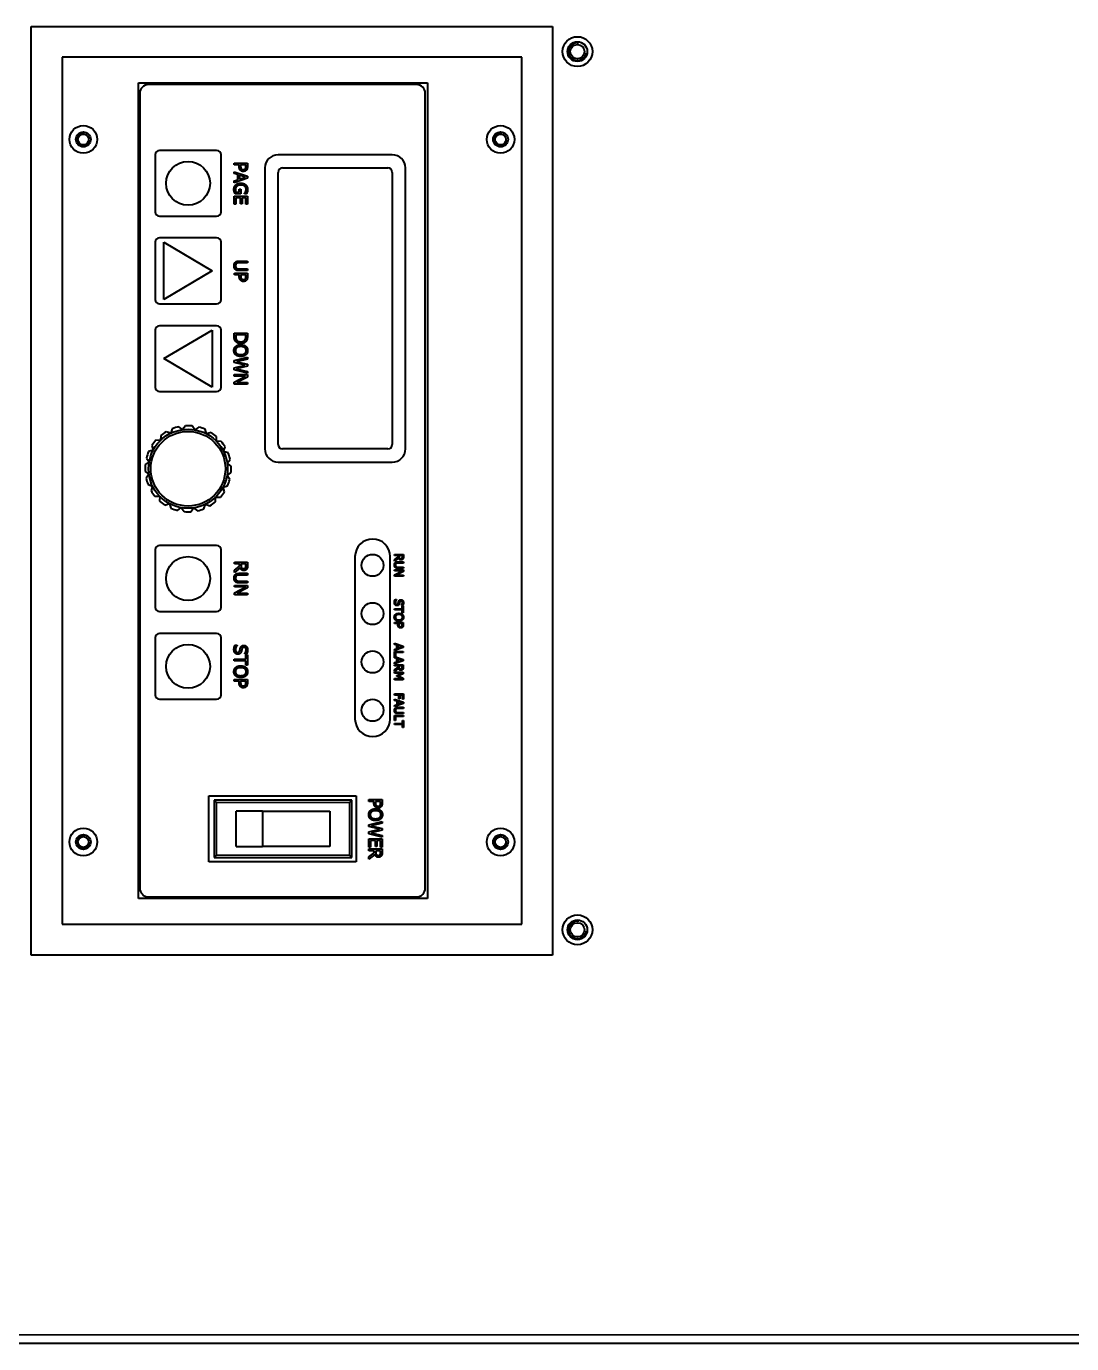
# Model space of a CAD drawing. Header units: millimetres. Extents: x 0 to 2100, y 0 to 1485.
# Drawn here: x 884.5 to 1122.5, y 809.6 to 1109.6 of the extents above; entities that cross this region are included whole.
import ezdxf

# ---------------------------------------------------------------- set-up
doc = ezdxf.new("R2010")
doc.units = ezdxf.units.MM
doc.header["$LTSCALE"] = 5
doc.layers.add('가시적인 것(ISO)', color=3, linetype='Continuous', lineweight=40)
doc.layers.add('가시적인 좁은 것(ISO)', color=3, linetype='Continuous', lineweight=35)

msp = doc.modelspace()

# ---------------------------------------------------------------- linework, layer by layer
at = {"layer": '가시적인 것(ISO)'}
for p, q in [((885.634, 1109.601), (1004.334, 1109.601)), ((885.634, 898.101), (885.634, 1109.601)), ((1004.334, 1109.601), (1004.334, 898.101)), ((892.634, 1102.601), (892.634, 905.101)), ((997.334, 1102.601), (892.634, 1102.601)), ((997.334, 905.101), (997.334, 1102.601)), ((910.034, 1096.751), (975.834, 1096.751)), ((910.034, 910.951), (910.034, 1096.751)), ((973.334, 1096.351), (912.334, 1096.351)), ((975.834, 1096.751), (975.834, 910.951)), ((910.334, 1094.351), (910.334, 913.351)), ((975.334, 913.351), (975.334, 1094.351)), ((913.834, 1080.351), (913.834, 1067.351)), ((927.834, 1081.351), (914.834, 1081.351)), ((928.834, 1067.351), (928.834, 1080.351)), ((967.834, 1080.351), (941.834, 1080.351)), ((931.837, 1078.058), (931.837, 1078.457)), ((931.837, 1078.457), (934.837, 1078.457)), ((932.955, 1078.058), (931.837, 1078.058)), ((932.955, 1077.721), (932.955, 1078.058)), ((934.491, 1078.058), (933.295, 1078.058)), ((933.295, 1078.058), (933.295, 1077.786)), ((934.491, 1077.728), (934.491, 1078.058)), ((934.837, 1078.457), (934.837, 1077.704)), ((938.834, 1077.351), (938.834, 1013.351)), ((942.834, 1077.351), (966.834, 1077.351)), ((970.834, 1013.351), (970.834, 1077.351)), ((931.837, 1076.101), (931.837, 1076.505)), ((931.837, 1076.505), (934.837, 1075.494)), ((932.675, 1075.829), (931.837, 1076.101)), ((934.837, 1075.003), (931.837, 1073.991)), ((931.837, 1074.412), (932.675, 1074.684)), ((931.837, 1073.991), (931.837, 1074.412)), ((932.675, 1074.684), (932.675, 1075.829)), ((934.428, 1075.258), (933.016, 1075.72)), ((933.016, 1075.72), (933.016, 1074.793)), ((933.016, 1074.793), (934.428, 1075.258)), ((934.837, 1075.494), (934.837, 1075.003)), ((941.834, 1014.351), (941.834, 1076.351)), ((967.834, 1076.351), (967.834, 1014.351)), ((933.346, 1071.453), (932.036, 1071.453)), ((932.221, 1071.847), (932.996, 1071.847)), ((932.996, 1071.847), (932.996, 1072.542)), ((932.996, 1072.542), (933.346, 1072.542)), ((933.346, 1072.542), (933.346, 1071.453)), ((934.151, 1071.465), (934.151, 1071.499)), ((934.632, 1071.465), (934.151, 1071.465)), ((931.837, 1069.075), (931.837, 1070.952)), ((931.837, 1070.952), (934.837, 1070.952)), ((932.191, 1069.075), (931.837, 1069.075)), ((933.305, 1070.554), (932.191, 1070.554)), ((932.191, 1070.554), (932.191, 1069.075)), ((933.305, 1069.175), (933.305, 1070.554)), ((933.66, 1069.175), (933.305, 1069.175)), ((934.482, 1070.554), (933.66, 1070.554)), ((933.66, 1070.554), (933.66, 1069.175)), ((934.482, 1069.075), (934.482, 1070.554)), ((934.837, 1069.075), (934.482, 1069.075)), ((934.837, 1070.952), (934.837, 1069.075)), ((914.834, 1066.351), (927.834, 1066.351)), ((913.834, 1060.421), (913.834, 1047.421)), ((927.834, 1061.421), (914.834, 1061.421)), ((915.834, 1060.421), (926.834, 1053.921)), ((915.834, 1047.421), (915.834, 1060.421)), ((928.834, 1047.421), (928.834, 1060.421)), ((932.994, 1056.145), (934.866, 1056.145)), ((934.866, 1056.145), (934.866, 1055.746)), ((926.834, 1053.921), (915.834, 1047.421)), ((931.866, 1053.004), (931.866, 1053.402)), ((931.866, 1053.402), (934.866, 1053.402)), ((932.984, 1053.004), (931.866, 1053.004)), ((932.984, 1054.372), (934.866, 1054.372)), ((932.984, 1052.666), (932.984, 1053.004)), ((934.866, 1055.746), (932.994, 1055.746)), ((934.866, 1053.974), (932.994, 1053.974)), ((934.52, 1053.004), (933.324, 1053.004)), ((933.324, 1053.004), (933.324, 1052.731)), ((934.52, 1052.673), (934.52, 1053.004)), ((934.866, 1054.372), (934.866, 1053.974)), ((934.866, 1053.402), (934.866, 1052.649)), ((914.834, 1046.421), (927.834, 1046.421)), ((927.834, 1041.421), (914.834, 1041.421)), ((913.834, 1040.421), (913.834, 1027.421)), ((915.834, 1033.921), (926.834, 1040.421)), ((926.834, 1040.421), (926.834, 1027.421)), ((928.834, 1027.421), (928.834, 1040.421)), ((931.834, 1039.023), (931.834, 1039.714)), ((931.834, 1039.714), (934.834, 1039.714)), ((934.489, 1039.315), (932.179, 1039.315)), ((932.179, 1039.315), (932.179, 1039.011)), ((934.489, 1039.011), (934.489, 1039.315)), ((934.834, 1039.714), (934.834, 1039.03)), ((926.834, 1027.421), (915.834, 1033.921)), ((931.834, 1033.48), (934.834, 1034.246)), ((931.834, 1033.038), (931.834, 1033.48)), ((934.324, 1032.445), (931.834, 1033.038)), ((931.834, 1031.834), (934.324, 1032.445)), ((934.834, 1032.228), (932.318, 1031.625)), ((934.834, 1033.835), (932.347, 1033.232)), ((932.347, 1033.232), (934.834, 1032.634)), ((934.834, 1034.246), (934.834, 1033.835)), ((934.834, 1032.634), (934.834, 1032.228)), ((931.834, 1031.387), (931.834, 1031.834)), ((934.834, 1030.633), (931.834, 1031.387)), ((931.834, 1029.904), (931.834, 1030.276)), ((931.834, 1030.276), (934.834, 1030.276)), ((931.834, 1028.577), (934.421, 1029.904)), ((934.421, 1029.904), (931.834, 1029.904)), ((932.318, 1031.625), (934.834, 1031.025)), ((934.834, 1029.71), (932.459, 1028.501)), ((934.834, 1031.025), (934.834, 1030.633)), ((934.834, 1030.276), (934.834, 1029.71)), ((914.834, 1026.421), (927.834, 1026.421)), ((931.834, 1028.129), (931.834, 1028.577)), ((934.834, 1028.129), (931.834, 1028.129)), ((932.459, 1028.501), (934.834, 1028.501)), ((934.834, 1028.501), (934.834, 1028.129)), ((917.381, 1016.937), (916.352, 1017.29)), ((917.735, 1017.966), (917.381, 1016.937)), ((920.073, 1017.763), (919.203, 1018.417)), ((920.727, 1018.633), (920.073, 1017.763)), ((922.889, 1017.716), (922.263, 1018.607)), ((923.78, 1018.341), (922.889, 1017.716)), ((925.552, 1016.802), (925.233, 1017.843)), ((926.592, 1017.121), (925.552, 1016.802)), ((913.064, 1014.11), (913.384, 1013.069)), ((915.076, 1015.32), (913.988, 1015.338)), ((915.094, 1016.408), (915.076, 1015.32)), ((927.802, 1015.109), (927.82, 1016.198)), ((928.891, 1015.091), (927.802, 1015.109)), ((911.844, 1011.297), (912.469, 1010.406)), ((913.384, 1013.069), (912.343, 1012.75)), ((929.419, 1012.804), (929.773, 1013.834)), ((930.449, 1012.451), (929.419, 1012.804)), ((966.834, 1013.351), (942.834, 1013.351)), ((911.553, 1008.245), (912.423, 1007.59)), ((912.469, 1010.406), (911.578, 1009.781)), ((930.245, 1010.112), (930.9, 1010.982)), ((931.115, 1009.458), (930.245, 1010.112)), ((941.834, 1010.351), (967.834, 1010.351)), ((912.423, 1007.59), (911.769, 1006.72)), ((912.219, 1005.252), (913.249, 1004.898)), ((930.199, 1007.297), (931.09, 1007.922)), ((930.824, 1006.406), (930.199, 1007.297)), ((913.249, 1004.898), (912.895, 1003.869)), ((913.778, 1002.611), (914.866, 1002.593)), ((914.866, 1002.593), (914.848, 1001.505)), ((927.574, 1001.295), (927.592, 1002.383)), ((927.592, 1002.383), (928.681, 1002.365)), ((929.285, 1004.634), (930.325, 1004.953)), ((929.604, 1003.593), (929.285, 1004.634)), ((916.076, 1000.582), (917.116, 1000.901)), ((917.116, 1000.901), (917.436, 999.86)), ((918.889, 999.361), (919.78, 999.987)), ((919.78, 999.987), (920.405, 999.096)), ((921.941, 999.07), (922.595, 999.94)), ((922.595, 999.94), (923.465, 999.286)), ((924.934, 999.736), (925.287, 1000.766)), ((925.287, 1000.766), (926.317, 1000.413)), ((913.834, 990.351), (913.834, 977.351)), ((927.834, 991.351), (914.834, 991.351)), ((928.834, 977.351), (928.834, 990.351)), ((931.866, 987.159), (931.866, 987.558)), ((931.866, 987.558), (934.866, 987.558)), ((933.059, 987.159), (931.866, 987.159)), ((933.059, 986.702), (933.059, 987.159)), ((934.52, 987.159), (933.392, 987.159)), ((933.392, 987.159), (933.392, 986.809)), ((934.52, 986.763), (934.52, 987.159)), ((934.866, 987.558), (934.866, 986.785)), ((959.334, 988.851), (959.334, 951.851)), ((967.334, 951.851), (967.334, 988.851)), ((968.355, 989.056), (968.355, 989.322)), ((968.355, 989.322), (970.355, 989.322)), ((969.151, 989.056), (968.355, 989.056)), ((968.355, 988.12), (969.151, 988.752)), ((969.225, 988.486), (968.355, 987.774)), ((968.355, 987.774), (968.355, 988.12)), ((969.107, 987.64), (970.355, 987.64)), ((970.355, 987.374), (969.107, 987.374)), ((969.151, 988.752), (969.151, 989.056)), ((970.125, 989.056), (969.373, 989.056)), ((969.373, 989.056), (969.373, 988.823)), ((970.125, 988.792), (970.125, 989.056)), ((970.355, 989.322), (970.355, 988.807)), ((970.355, 987.64), (970.355, 987.374)), ((931.866, 985.754), (933.059, 986.702)), ((933.171, 986.303), (931.866, 985.236)), ((931.866, 985.236), (931.866, 985.754)), ((932.994, 985.034), (934.866, 985.034)), ((934.866, 984.635), (932.994, 984.635)), ((934.866, 985.034), (934.866, 984.635)), ((968.355, 985.564), (968.355, 985.812)), ((968.355, 985.812), (970.355, 985.812)), ((968.355, 984.679), (970.08, 985.564)), ((970.08, 985.564), (968.355, 985.564)), ((968.355, 984.381), (968.355, 984.679)), ((970.355, 984.381), (968.355, 984.381)), ((970.355, 985.434), (968.772, 984.629)), ((968.772, 984.629), (970.355, 984.629)), ((969.101, 986.458), (970.355, 986.458)), ((970.355, 986.193), (969.107, 986.193)), ((970.355, 986.458), (970.355, 986.193)), ((970.355, 985.812), (970.355, 985.434)), ((970.355, 984.629), (970.355, 984.381)), ((931.866, 981.92), (931.866, 982.292)), ((931.866, 982.292), (934.866, 982.292)), ((931.866, 980.593), (934.452, 981.92)), ((934.452, 981.92), (931.866, 981.92)), ((934.866, 981.725), (932.49, 980.517)), ((932.984, 983.262), (934.866, 983.262)), ((934.866, 982.863), (932.994, 982.863)), ((934.866, 983.262), (934.866, 982.863)), ((934.866, 982.292), (934.866, 981.725)), ((931.866, 980.145), (931.866, 980.593)), ((934.866, 980.145), (931.866, 980.145)), ((932.49, 980.517), (934.866, 980.517)), ((934.866, 980.517), (934.866, 980.145)), ((968.454, 979.048), (968.788, 979.048)), ((968.788, 979.048), (968.788, 979.029)), ((914.834, 976.351), (927.834, 976.351)), ((968.334, 976.685), (968.334, 976.951)), ((968.334, 976.951), (970.097, 976.951)), ((970.097, 976.685), (968.334, 976.685)), ((969.922, 977.766), (969.922, 977.786)), ((970.24, 977.766), (969.922, 977.766)), ((970.097, 976.951), (970.097, 977.622)), ((970.097, 977.622), (970.334, 977.622)), ((970.097, 976.014), (970.097, 976.685)), ((970.334, 976.014), (970.097, 976.014)), ((970.334, 977.622), (970.334, 976.014)), ((968.334, 973.599), (968.334, 973.865)), ((968.334, 973.865), (970.334, 973.865)), ((969.08, 973.599), (968.334, 973.599)), ((969.08, 973.374), (969.08, 973.599)), ((970.104, 973.599), (969.307, 973.599)), ((969.307, 973.599), (969.307, 973.418)), ((970.104, 973.379), (970.104, 973.599)), ((970.334, 973.865), (970.334, 973.363)), ((913.834, 970.351), (913.834, 957.351)), ((927.834, 971.351), (914.834, 971.351)), ((928.834, 957.351), (928.834, 970.351)), ((968.334, 968.843), (968.334, 969.112)), ((968.334, 969.112), (970.334, 968.437)), ((932.014, 968.647), (932.515, 968.647)), ((932.515, 968.647), (932.515, 968.618)), ((934.217, 966.724), (934.217, 966.753)), ((934.693, 966.724), (934.217, 966.724)), ((934.479, 965.501), (934.479, 966.507)), ((934.479, 966.507), (934.834, 966.507)), ((934.834, 966.507), (934.834, 964.096)), ((968.893, 968.661), (968.334, 968.843)), ((970.334, 968.11), (968.334, 967.436)), ((968.334, 967.716), (968.893, 967.898)), ((968.334, 967.436), (968.334, 967.716)), ((968.334, 965.825), (968.334, 967.246)), ((968.334, 967.246), (970.334, 967.246)), ((968.571, 966.087), (968.353, 966.087)), ((968.353, 966.087), (970.334, 965.419)), ((970.334, 966.98), (968.571, 966.98)), ((968.571, 966.98), (968.571, 966.087)), ((968.893, 967.898), (968.893, 968.661)), ((970.062, 968.28), (969.12, 968.588)), ((969.12, 968.588), (969.12, 967.971)), ((969.12, 967.971), (970.062, 968.28)), ((970.334, 968.437), (970.334, 968.11)), ((970.334, 967.246), (970.334, 966.98)), ((931.834, 965.102), (931.834, 965.501)), ((931.834, 965.501), (934.479, 965.501)), ((934.479, 965.102), (931.834, 965.102)), ((934.479, 964.096), (934.479, 965.102)), ((934.834, 964.096), (934.479, 964.096)), ((968.893, 965.643), (968.334, 965.825)), ((970.334, 965.092), (968.334, 964.418)), ((968.334, 964.698), (968.893, 964.88)), ((968.334, 964.418), (968.334, 964.698)), ((968.334, 963.962), (968.334, 964.228)), ((968.334, 964.228), (970.334, 964.228)), ((969.13, 963.962), (968.334, 963.962)), ((968.334, 963.026), (969.13, 963.658)), ((969.204, 963.392), (968.334, 962.68)), ((968.334, 962.68), (968.334, 963.026)), ((968.893, 964.88), (968.893, 965.643)), ((970.062, 965.262), (969.12, 965.57)), ((969.12, 965.57), (969.12, 964.953)), ((969.12, 964.953), (970.062, 965.262)), ((969.13, 963.658), (969.13, 963.962)), ((970.104, 963.962), (969.352, 963.962)), ((969.352, 963.962), (969.352, 963.729)), ((970.104, 963.698), (970.104, 963.962)), ((970.334, 965.419), (970.334, 965.092)), ((970.334, 964.228), (970.334, 963.713)), ((931.834, 960.473), (931.834, 960.872)), ((931.834, 960.872), (934.834, 960.872)), ((932.952, 960.473), (931.834, 960.473)), ((932.952, 960.135), (932.952, 960.473)), ((934.489, 960.473), (933.293, 960.473)), ((933.293, 960.473), (933.293, 960.201)), ((934.489, 960.143), (934.489, 960.473)), ((934.834, 960.872), (934.834, 960.118)), ((968.334, 962.274), (968.334, 962.522)), ((968.334, 962.522), (970.334, 962.522)), ((970.057, 962.274), (968.334, 962.274)), ((968.334, 960.807), (968.334, 961.073)), ((968.334, 961.073), (970.057, 961.073)), ((970.334, 960.807), (968.334, 960.807)), ((968.885, 961.757), (970.057, 962.274)), ((968.885, 961.595), (968.885, 961.757)), ((970.057, 961.073), (968.885, 961.595)), ((970.334, 962.159), (969.221, 961.659)), ((969.221, 961.659), (970.334, 961.176)), ((970.334, 962.522), (970.334, 962.159)), ((970.334, 961.176), (970.334, 960.807)), ((968.355, 957.315), (968.355, 957.581)), ((968.355, 957.581), (970.355, 957.581)), ((969.318, 957.315), (968.355, 957.315)), ((969.318, 956.424), (969.318, 957.315)), ((970.119, 957.315), (969.554, 957.315)), ((969.554, 957.315), (969.554, 956.424)), ((970.119, 956.385), (970.119, 957.315)), ((970.355, 957.581), (970.355, 956.385)), ((914.834, 956.351), (927.834, 956.351)), ((968.355, 956.093), (968.355, 956.362)), ((968.355, 956.362), (970.355, 955.688)), ((968.914, 955.911), (968.355, 956.093)), ((970.355, 955.36), (968.355, 954.686)), ((968.355, 954.966), (968.914, 955.148)), ((968.355, 954.686), (968.355, 954.966)), ((968.914, 955.148), (968.914, 955.911)), ((969.107, 954.521), (970.355, 954.521)), ((970.355, 954.255), (969.107, 954.255)), ((970.083, 955.531), (969.141, 955.838)), ((969.141, 955.838), (969.141, 955.221)), ((969.141, 955.221), (970.083, 955.531)), ((969.554, 956.424), (969.318, 956.424)), ((970.355, 956.385), (970.119, 956.385)), ((970.355, 955.688), (970.355, 955.36)), ((970.355, 954.521), (970.355, 954.255)), ((968.355, 951.534), (968.355, 952.693)), ((968.355, 952.693), (970.355, 952.693)), ((968.592, 951.534), (968.355, 951.534)), ((970.355, 952.427), (968.592, 952.427)), ((968.592, 952.427), (968.592, 951.534)), ((969.101, 953.339), (970.355, 953.339)), ((970.355, 953.073), (969.107, 953.073)), ((970.119, 950.858), (970.119, 951.529)), ((970.119, 951.529), (970.355, 951.529)), ((970.355, 953.339), (970.355, 953.073)), ((970.355, 952.693), (970.355, 952.427)), ((970.355, 951.529), (970.355, 949.921)), ((968.355, 950.592), (968.355, 950.858)), ((968.355, 950.858), (970.119, 950.858)), ((970.119, 950.592), (968.355, 950.592)), ((970.119, 949.921), (970.119, 950.592)), ((970.355, 949.921), (970.119, 949.921)), ((926.084, 934.351), (959.584, 934.351)), ((926.084, 919.351), (926.084, 934.351)), ((927.284, 933.351), (927.284, 920.351)), ((927.284, 933.351), (927.784, 932.851)), ((958.584, 933.351), (927.284, 933.351)), ((958.084, 932.851), (958.584, 933.351)), ((958.584, 920.351), (958.584, 933.351)), ((959.584, 934.351), (959.584, 919.351)), ((962.521, 933.097), (962.521, 933.495)), ((962.521, 933.495), (965.521, 933.495)), ((963.639, 933.097), (962.521, 933.097)), ((963.639, 932.759), (963.639, 933.097)), ((965.176, 933.097), (963.98, 933.097)), ((963.98, 933.097), (963.98, 932.824)), ((965.176, 932.766), (965.176, 933.097)), ((965.521, 933.495), (965.521, 932.742)), ((932.284, 922.851), (932.284, 930.851)), ((938.284, 930.851), (932.284, 930.851)), ((938.284, 930.851), (953.584, 930.851)), ((938.284, 930.851), (938.284, 922.851)), ((953.584, 930.851), (953.584, 922.851)), ((962.521, 927.785), (965.521, 928.55)), ((962.521, 927.342), (962.521, 927.785)), ((965.01, 926.749), (962.521, 927.342)), ((965.521, 928.14), (963.034, 927.537)), ((963.034, 927.537), (965.521, 926.939)), ((965.521, 928.55), (965.521, 928.14)), ((962.521, 926.139), (965.01, 926.749)), ((962.521, 925.691), (962.521, 926.139)), ((965.521, 924.938), (962.521, 925.691)), ((962.521, 922.704), (962.521, 924.58)), ((962.521, 924.58), (965.521, 924.58)), ((963.989, 924.182), (962.876, 924.182)), ((962.876, 924.182), (962.876, 922.704)), ((965.521, 926.533), (963.005, 925.93)), ((963.005, 925.93), (965.521, 925.329)), ((963.989, 922.803), (963.989, 924.182)), ((965.166, 924.182), (964.344, 924.182)), ((964.344, 924.182), (964.344, 922.803)), ((965.166, 922.704), (965.166, 924.182)), ((965.521, 926.939), (965.521, 926.533)), ((965.521, 925.329), (965.521, 924.938)), ((965.521, 924.58), (965.521, 922.704)), ((932.284, 922.851), (938.284, 922.851)), ((953.584, 922.851), (938.284, 922.851)), ((962.876, 922.704), (962.521, 922.704)), ((962.521, 921.867), (962.521, 922.266)), ((962.521, 922.266), (965.521, 922.266)), ((963.715, 921.867), (962.521, 921.867)), ((962.521, 920.462), (963.715, 921.41)), ((963.826, 921.012), (962.521, 919.944)), ((963.715, 921.41), (963.715, 921.867)), ((964.344, 922.803), (963.989, 922.803)), ((965.176, 921.867), (964.048, 921.867)), ((964.048, 921.867), (964.048, 921.517)), ((965.521, 922.704), (965.166, 922.704)), ((965.176, 921.471), (965.176, 921.867)), ((965.521, 922.266), (965.521, 921.493)), ((959.584, 919.351), (926.084, 919.351)), ((927.284, 920.351), (927.784, 920.851)), ((927.284, 920.351), (958.584, 920.351)), ((958.584, 920.351), (958.084, 920.851)), ((962.521, 919.944), (962.521, 920.462)), ((975.834, 910.951), (910.034, 910.951)), ((912.334, 911.351), (973.334, 911.351)), ((892.634, 905.101), (997.334, 905.101)), ((1004.334, 898.101), (885.634, 898.101)), ((1354.984, 809.601), (854.984, 809.601))]:
    msp.add_line(p, q, dxfattribs=at)
for centre, radius in [((1009.984, 1103.851), 3.4), ((1009.984, 1103.851), 2.25), ((1009.984, 1103.851), 1.621), ((897.484, 1083.851), 3.15), ((992.484, 1083.851), 3.15), ((897.484, 1083.851), 1.7), ((897.484, 1083.851), 1.23), ((992.484, 1083.851), 1.7), ((992.484, 1083.851), 1.23), ((921.334, 1073.851), 5), ((921.334, 1008.851), 9), ((921.334, 1008.851), 8.5), ((921.334, 983.851), 5), ((963.334, 986.851), 2.5), ((963.334, 975.851), 2.5), ((921.334, 963.851), 5), ((963.334, 964.851), 2.5), ((963.334, 953.851), 2.5), ((897.484, 923.851), 3.15), ((992.484, 923.851), 3.15), ((897.484, 923.851), 1.7), ((897.484, 923.851), 1.23), ((992.484, 923.851), 1.7), ((992.484, 923.851), 1.23), ((1009.984, 903.851), 3.4), ((1009.984, 903.851), 2.25), ((1009.984, 903.851), 1.621)]:
    msp.add_circle(centre, radius, dxfattribs=at)
for centre, radius, start, end in [((912.334, 1094.351), 2, 90, 180), ((973.334, 1094.351), 2, 0, 90), ((914.834, 1080.351), 1, 90, 180), ((927.834, 1080.351), 1, 0, 90), ((941.834, 1077.351), 3, 90, 180), ((967.834, 1077.351), 3, 0, 90), ((942.834, 1076.351), 1, 90, 180), ((966.834, 1076.351), 1, 0, 90), ((914.834, 1067.351), 1, 180, 270), ((927.834, 1067.351), 1, 270, 0), ((914.834, 1060.421), 1, 90, 180), ((927.834, 1060.421), 1, 0, 90), ((914.834, 1047.421), 1, 180, 270), ((927.834, 1047.421), 1, 270, 0), ((914.834, 1040.421), 1, 90, 180), ((927.834, 1040.421), 1, 0, 90), ((914.834, 1027.421), 1, 180, 270), ((927.834, 1027.421), 1, 270, 0), ((921.334, 1008.851), 9.8, 120.55901, 129.54933), ((921.334, 1008.851), 9.8, 102.55901, 111.54933), ((921.334, 1008.851), 9.8, 84.55901, 93.54933), ((921.334, 1008.851), 9.8, 66.55901, 75.54933), ((921.334, 1008.851), 9.8, 48.55901, 57.54933), ((921.334, 1008.851), 9.8, 138.55901, 147.54933), ((921.334, 1008.851), 9.8, 30.55901, 39.54933), ((942.834, 1014.351), 1, 180, 270), ((966.834, 1014.351), 1, 270, 0), ((921.334, 1008.851), 9.8, 156.55901, 165.54933), ((921.334, 1008.851), 9.8, 12.55901, 21.54933), ((941.834, 1013.351), 3, 180, 270), ((967.834, 1013.351), 3, 270, 0), ((921.334, 1008.851), 9.8, 174.55901, 183.54933), ((921.334, 1008.851), 9.8, 354.55901, 3.54933), ((921.334, 1008.851), 9.8, 192.55901, 201.54933), ((921.334, 1008.851), 9.8, 336.55901, 345.54933), ((921.334, 1008.851), 9.8, 210.55901, 219.54933), ((921.334, 1008.851), 9.8, 318.55901, 327.54933), ((921.334, 1008.851), 9.8, 228.55901, 237.54933), ((921.334, 1008.851), 9.8, 246.55901, 255.54933), ((921.334, 1008.851), 9.8, 264.55901, 273.54933), ((921.334, 1008.851), 9.8, 282.55901, 291.54933), ((921.334, 1008.851), 9.8, 300.55901, 309.54933), ((914.834, 990.351), 1, 90, 180), ((927.834, 990.351), 1, 0, 90), ((963.334, 988.851), 4, 0, 180), ((914.834, 977.351), 1, 180, 270), ((927.834, 977.351), 1, 270, 0), ((914.834, 970.351), 1, 90, 180), ((927.834, 970.351), 1, 0, 90), ((914.834, 957.351), 1, 180, 270), ((927.834, 957.351), 1, 270, 0), ((963.334, 951.851), 4, 180, 0), ((912.334, 913.351), 2, 180, 270), ((973.334, 913.351), 2, 270, 0)]:
    msp.add_arc(centre, radius, start, end, dxfattribs=at)
for points in [[(933.266, 1076.823), (933.113, 1076.979), (932.955, 1077.4), (932.955, 1077.721)], [(933.295, 1077.786), (933.295, 1077.543), (933.373, 1077.244), (933.475, 1077.147)], [(933.475, 1077.147), (933.565, 1077.057), (933.777, 1076.977), (933.92, 1076.977)], [(933.92, 1076.977), (934.076, 1076.977), (934.304, 1077.084), (934.377, 1077.193)], [(934.377, 1077.193), (934.44, 1077.288), (934.491, 1077.541), (934.491, 1077.728)], [(934.837, 1077.704), (934.837, 1077.436), (934.749, 1077.062), (934.649, 1076.918)], [(933.932, 1076.561), (933.738, 1076.561), (933.388, 1076.699), (933.266, 1076.823)], [(934.649, 1076.918), (934.535, 1076.751), (934.183, 1076.561), (933.932, 1076.561)], [(931.778, 1072.45), (931.778, 1072.768), (931.973, 1073.296), (932.17, 1073.486)], [(931.866, 1071.896), (931.822, 1072.044), (931.778, 1072.282), (931.778, 1072.45)], [(932.036, 1071.453), (932.002, 1071.528), (931.897, 1071.786), (931.866, 1071.896)], [(932.442, 1073.187), (932.286, 1073.058), (932.123, 1072.693), (932.123, 1072.464)], [(932.123, 1072.464), (932.123, 1072.297), (932.172, 1071.961), (932.221, 1071.847)], [(932.17, 1073.486), (932.369, 1073.675), (932.957, 1073.877), (933.339, 1073.877)], [(933.351, 1073.461), (933.05, 1073.461), (932.597, 1073.32), (932.442, 1073.187)], [(933.339, 1073.877), (933.701, 1073.877), (934.275, 1073.673), (934.479, 1073.483)], [(934.545, 1072.494), (934.545, 1072.926), (933.893, 1073.461), (933.351, 1073.461)], [(934.151, 1071.499), (934.217, 1071.575), (934.336, 1071.733), (934.404, 1071.879)], [(934.404, 1071.879), (934.465, 1072), (934.545, 1072.314), (934.545, 1072.494)], [(934.479, 1073.483), (934.676, 1073.301), (934.89, 1072.766), (934.89, 1072.447)], [(934.807, 1071.891), (934.778, 1071.789), (934.671, 1071.541), (934.632, 1071.465)], [(934.89, 1072.447), (934.89, 1072.294), (934.846, 1072.017), (934.807, 1071.891)], [(932.08, 1055.858), (932.235, 1056.016), (932.673, 1056.145), (932.994, 1056.145)], [(931.802, 1055.06), (931.802, 1055.325), (931.941, 1055.719), (932.08, 1055.858)], [(932.08, 1054.261), (931.939, 1054.404), (931.802, 1054.783), (931.802, 1055.06)], [(932.994, 1053.974), (932.68, 1053.974), (932.233, 1054.1), (932.08, 1054.261)], [(932.388, 1055.617), (932.267, 1055.537), (932.143, 1055.26), (932.143, 1055.06)], [(932.143, 1055.06), (932.143, 1054.873), (932.267, 1054.581), (932.388, 1054.501)], [(932.994, 1055.746), (932.785, 1055.746), (932.503, 1055.692), (932.388, 1055.617)], [(932.388, 1054.501), (932.503, 1054.426), (932.782, 1054.372), (932.984, 1054.372)], [(933.295, 1051.769), (933.142, 1051.924), (932.984, 1052.345), (932.984, 1052.666)], [(933.961, 1051.506), (933.767, 1051.506), (933.417, 1051.645), (933.295, 1051.769)], [(933.324, 1052.731), (933.324, 1052.488), (933.402, 1052.189), (933.504, 1052.092)], [(933.504, 1052.092), (933.594, 1052.002), (933.806, 1051.922), (933.949, 1051.922)], [(933.949, 1051.922), (934.105, 1051.922), (934.333, 1052.029), (934.406, 1052.138)], [(934.678, 1051.863), (934.564, 1051.696), (934.212, 1051.506), (933.961, 1051.506)], [(934.406, 1052.138), (934.469, 1052.233), (934.52, 1052.486), (934.52, 1052.673)], [(934.866, 1052.649), (934.866, 1052.381), (934.778, 1052.007), (934.678, 1051.863)], [(932.075, 1037.961), (931.931, 1038.189), (931.834, 1038.658), (931.834, 1039.023)], [(932.179, 1039.011), (932.179, 1038.746), (932.264, 1038.345), (932.379, 1038.182)], [(932.379, 1038.182), (932.52, 1037.973), (932.986, 1037.764), (933.337, 1037.764)], [(933.337, 1037.764), (933.682, 1037.764), (934.17, 1037.992), (934.309, 1038.218)], [(934.309, 1038.218), (934.404, 1038.379), (934.489, 1038.741), (934.489, 1039.011)], [(934.834, 1039.03), (934.834, 1038.607), (934.708, 1038.126), (934.596, 1037.956)], [(931.771, 1035.761), (931.771, 1036.064), (931.978, 1036.551), (932.179, 1036.728)], [(932.179, 1034.793), (931.97, 1034.978), (931.771, 1035.466), (931.771, 1035.761)], [(933.332, 1037.348), (932.921, 1037.348), (932.26, 1037.681), (932.075, 1037.961)], [(933.334, 1036.67), (932.743, 1036.67), (932.116, 1036.174), (932.116, 1035.758)], [(932.116, 1035.758), (932.116, 1035.342), (932.743, 1034.849), (933.334, 1034.849)], [(932.179, 1036.728), (932.379, 1036.901), (932.965, 1037.086), (933.334, 1037.086)], [(934.596, 1037.956), (934.404, 1037.667), (933.769, 1037.348), (933.332, 1037.348)], [(933.334, 1037.086), (933.711, 1037.086), (934.285, 1036.898), (934.491, 1036.726)], [(934.241, 1036.424), (934.088, 1036.543), (933.626, 1036.67), (933.334, 1036.67)], [(933.334, 1034.849), (933.631, 1034.849), (934.09, 1034.978), (934.241, 1035.094)], [(934.552, 1035.758), (934.552, 1035.974), (934.401, 1036.3), (934.241, 1036.424)], [(934.241, 1035.094), (934.396, 1035.214), (934.552, 1035.549), (934.552, 1035.758)], [(934.491, 1036.726), (934.691, 1036.551), (934.897, 1036.062), (934.897, 1035.761)], [(934.897, 1035.761), (934.897, 1035.454), (934.683, 1034.963), (934.491, 1034.793)], [(933.334, 1034.433), (932.969, 1034.433), (932.379, 1034.618), (932.179, 1034.793)], [(934.491, 1034.793), (934.292, 1034.623), (933.708, 1034.433), (933.334, 1034.433)], [(968.313, 986.917), (968.313, 987.094), (968.405, 987.356), (968.498, 987.449)], [(968.498, 987.449), (968.601, 987.554), (968.893, 987.64), (969.107, 987.64)], [(968.704, 987.288), (968.623, 987.235), (968.54, 987.05), (968.54, 986.917)], [(969.107, 987.374), (968.968, 987.374), (968.78, 987.338), (968.704, 987.288)], [(969.812, 988.071), (969.593, 988.071), (969.297, 988.295), (969.225, 988.486)], [(969.373, 988.823), (969.373, 988.708), (969.413, 988.525), (969.477, 988.462)], [(969.477, 988.462), (969.532, 988.403), (969.687, 988.348), (969.791, 988.348)], [(969.791, 988.348), (969.879, 988.348), (970.013, 988.41), (970.057, 988.475)], [(970.25, 988.298), (970.182, 988.193), (969.969, 988.071), (969.812, 988.071)], [(970.057, 988.475), (970.094, 988.531), (970.125, 988.682), (970.125, 988.792)], [(970.355, 988.807), (970.355, 988.635), (970.318, 988.403), (970.25, 988.298)], [(931.802, 983.95), (931.802, 984.215), (931.941, 984.609), (932.08, 984.747)], [(932.08, 984.747), (932.235, 984.905), (932.673, 985.034), (932.994, 985.034)], [(932.388, 984.507), (932.267, 984.426), (932.143, 984.149), (932.143, 983.95)], [(932.994, 984.635), (932.785, 984.635), (932.503, 984.582), (932.388, 984.507)], [(934.051, 985.681), (933.723, 985.681), (933.278, 986.016), (933.171, 986.303)], [(933.392, 986.809), (933.392, 986.636), (933.453, 986.362), (933.548, 986.267)], [(933.548, 986.267), (933.631, 986.179), (933.864, 986.097), (934.02, 986.097)], [(934.02, 986.097), (934.151, 986.097), (934.353, 986.189), (934.418, 986.286)], [(934.708, 986.021), (934.606, 985.863), (934.287, 985.681), (934.051, 985.681)], [(934.418, 986.286), (934.474, 986.371), (934.52, 986.597), (934.52, 986.763)], [(934.866, 986.785), (934.866, 986.527), (934.81, 986.179), (934.708, 986.021)], [(968.498, 986.384), (968.404, 986.479), (968.313, 986.732), (968.313, 986.917)], [(969.107, 986.193), (968.898, 986.193), (968.6, 986.277), (968.498, 986.384)], [(968.54, 986.917), (968.54, 986.792), (968.623, 986.598), (968.704, 986.544)], [(968.704, 986.544), (968.78, 986.494), (968.966, 986.458), (969.101, 986.458)], [(932.08, 983.15), (931.939, 983.293), (931.802, 983.673), (931.802, 983.95)], [(932.994, 982.863), (932.68, 982.863), (932.233, 982.99), (932.08, 983.15)], [(932.143, 983.95), (932.143, 983.763), (932.267, 983.471), (932.388, 983.391)], [(932.388, 983.391), (932.503, 983.315), (932.782, 983.262), (932.984, 983.262)], [(968.298, 978.392), (968.298, 978.609), (968.389, 978.914), (968.454, 979.048)], [(968.48, 977.87), (968.392, 977.966), (968.298, 978.209), (968.298, 978.392)], [(968.788, 979.029), (968.665, 978.898), (968.529, 978.565), (968.529, 978.411)], [(968.529, 978.411), (968.529, 978.191), (968.712, 977.966), (968.862, 977.966)], [(968.862, 977.966), (968.982, 977.966), (969.131, 978.084), (969.169, 978.212)], [(969.409, 978.086), (969.345, 977.88), (969.091, 977.689), (968.905, 977.689)], [(969.169, 978.212), (969.195, 978.304), (969.23, 978.458), (969.26, 978.573)], [(969.26, 978.573), (969.287, 978.677), (969.37, 978.841), (969.436, 978.904)], [(969.514, 978.496), (969.491, 978.411), (969.433, 978.167), (969.409, 978.086)], [(969.436, 978.904), (969.503, 978.966), (969.681, 979.034), (969.798, 979.034)], [(969.825, 978.757), (969.699, 978.757), (969.548, 978.622), (969.514, 978.496)], [(969.798, 979.034), (970.041, 979.034), (970.37, 978.654), (970.37, 978.361)], [(970.14, 978.343), (970.14, 978.528), (969.966, 978.757), (969.825, 978.757)], [(969.922, 977.786), (970.01, 977.881), (970.14, 978.18), (970.14, 978.343)], [(970.37, 978.361), (970.37, 978.193), (970.303, 977.894), (970.24, 977.766)], [(968.292, 975.042), (968.292, 975.244), (968.43, 975.569), (968.564, 975.687)], [(968.564, 974.397), (968.425, 974.52), (968.292, 974.846), (968.292, 975.042)], [(968.905, 977.689), (968.786, 977.689), (968.559, 977.784), (968.48, 977.87)], [(969.334, 975.648), (968.94, 975.648), (968.522, 975.317), (968.522, 975.04)], [(968.522, 975.04), (968.522, 974.763), (968.94, 974.434), (969.334, 974.434)], [(968.564, 975.687), (968.697, 975.802), (969.088, 975.925), (969.334, 975.925)], [(969.334, 975.925), (969.585, 975.925), (969.968, 975.8), (970.106, 975.685)], [(969.939, 975.484), (969.837, 975.564), (969.529, 975.648), (969.334, 975.648)], [(970.146, 975.04), (970.146, 975.184), (970.046, 975.402), (969.939, 975.484)], [(969.939, 974.598), (970.042, 974.677), (970.146, 974.901), (970.146, 975.04)], [(970.106, 975.685), (970.238, 975.569), (970.376, 975.243), (970.376, 975.042)], [(970.376, 975.042), (970.376, 974.838), (970.234, 974.51), (970.106, 974.397)], [(969.334, 974.157), (969.091, 974.157), (968.697, 974.28), (968.564, 974.397)], [(969.287, 972.776), (969.185, 972.88), (969.08, 973.16), (969.08, 973.374)], [(969.731, 972.601), (969.601, 972.601), (969.368, 972.693), (969.287, 972.776)], [(969.307, 973.418), (969.307, 973.256), (969.358, 973.056), (969.426, 972.992)], [(969.334, 974.434), (969.532, 974.434), (969.838, 974.52), (969.939, 974.598)], [(970.106, 974.397), (969.973, 974.283), (969.584, 974.157), (969.334, 974.157)], [(969.426, 972.992), (969.486, 972.932), (969.627, 972.878), (969.723, 972.878)], [(969.723, 972.878), (969.827, 972.878), (969.979, 972.949), (970.028, 973.022)], [(970.209, 972.839), (970.133, 972.727), (969.898, 972.601), (969.731, 972.601)], [(970.028, 973.022), (970.07, 973.086), (970.104, 973.254), (970.104, 973.379)], [(970.334, 973.363), (970.334, 973.184), (970.276, 972.935), (970.209, 972.839)], [(931.781, 967.662), (931.781, 967.988), (931.917, 968.445), (932.014, 968.647)], [(932.053, 966.879), (931.922, 967.023), (931.781, 967.387), (931.781, 967.662)], [(932.69, 966.607), (932.512, 966.607), (932.172, 966.751), (932.053, 966.879)], [(932.515, 968.618), (932.33, 968.421), (932.126, 967.922), (932.126, 967.691)], [(932.126, 967.691), (932.126, 967.361), (932.401, 967.023), (932.627, 967.023)], [(932.627, 967.023), (932.807, 967.023), (933.03, 967.2), (933.086, 967.392)], [(933.446, 967.203), (933.351, 966.894), (932.969, 966.607), (932.69, 966.607)], [(933.086, 967.392), (933.125, 967.531), (933.178, 967.762), (933.222, 967.934)], [(933.222, 967.934), (933.264, 968.09), (933.388, 968.336), (933.487, 968.43)], [(933.604, 967.818), (933.57, 967.691), (933.482, 967.324), (933.446, 967.203)], [(933.487, 968.43), (933.587, 968.523), (933.854, 968.625), (934.029, 968.625)], [(934.071, 968.209), (933.881, 968.209), (933.655, 968.007), (933.604, 967.818)], [(934.029, 968.625), (934.394, 968.625), (934.888, 968.056), (934.888, 967.616)], [(934.542, 967.589), (934.542, 967.866), (934.282, 968.209), (934.071, 968.209)], [(934.217, 966.753), (934.348, 966.896), (934.542, 967.344), (934.542, 967.589)], [(934.888, 967.616), (934.888, 967.363), (934.788, 966.916), (934.693, 966.724)], [(931.771, 962.637), (931.771, 962.941), (931.978, 963.427), (932.179, 963.605)], [(933.334, 963.546), (932.743, 963.546), (932.116, 963.05), (932.116, 962.635)], [(932.179, 963.605), (932.379, 963.777), (932.965, 963.962), (933.334, 963.962)], [(933.334, 963.962), (933.711, 963.962), (934.285, 963.775), (934.491, 963.602)], [(934.241, 963.301), (934.088, 963.42), (933.626, 963.546), (933.334, 963.546)], [(934.552, 962.635), (934.552, 962.851), (934.401, 963.177), (934.241, 963.301)], [(934.491, 963.602), (934.691, 963.427), (934.897, 962.939), (934.897, 962.637)], [(969.791, 962.977), (969.572, 962.977), (969.276, 963.201), (969.204, 963.392)], [(969.352, 963.729), (969.352, 963.614), (969.392, 963.431), (969.456, 963.368)], [(969.456, 963.368), (969.511, 963.309), (969.666, 963.254), (969.77, 963.254)], [(969.77, 963.254), (969.858, 963.254), (969.992, 963.316), (970.036, 963.381)], [(970.229, 963.204), (970.161, 963.099), (969.948, 962.977), (969.791, 962.977)], [(970.036, 963.381), (970.073, 963.437), (970.104, 963.588), (970.104, 963.698)], [(970.334, 963.713), (970.334, 963.541), (970.297, 963.309), (970.229, 963.204)], [(932.179, 961.669), (931.97, 961.854), (931.771, 962.343), (931.771, 962.637)], [(932.116, 962.635), (932.116, 962.219), (932.743, 961.725), (933.334, 961.725)], [(933.334, 961.31), (932.969, 961.31), (932.379, 961.494), (932.179, 961.669)], [(933.264, 959.238), (933.11, 959.394), (932.952, 959.815), (932.952, 960.135)], [(933.293, 960.201), (933.293, 959.958), (933.371, 959.659), (933.473, 959.562)], [(933.334, 961.725), (933.631, 961.725), (934.09, 961.854), (934.241, 961.971)], [(934.491, 961.669), (934.292, 961.499), (933.708, 961.31), (933.334, 961.31)], [(934.241, 961.971), (934.396, 962.09), (934.552, 962.426), (934.552, 962.635)], [(934.375, 959.608), (934.438, 959.703), (934.489, 959.956), (934.489, 960.143)], [(934.897, 962.637), (934.897, 962.331), (934.683, 961.84), (934.491, 961.669)], [(934.834, 960.118), (934.834, 959.851), (934.747, 959.477), (934.647, 959.333)], [(933.93, 958.976), (933.735, 958.976), (933.385, 959.114), (933.264, 959.238)], [(933.473, 959.562), (933.563, 959.472), (933.774, 959.392), (933.918, 959.392)], [(933.918, 959.392), (934.073, 959.392), (934.302, 959.498), (934.375, 959.608)], [(934.647, 959.333), (934.533, 959.165), (934.18, 958.976), (933.93, 958.976)], [(968.313, 953.798), (968.313, 953.975), (968.405, 954.237), (968.498, 954.33)], [(968.498, 954.33), (968.601, 954.435), (968.893, 954.521), (969.107, 954.521)], [(968.704, 954.169), (968.623, 954.116), (968.54, 953.931), (968.54, 953.798)], [(969.107, 954.255), (968.968, 954.255), (968.78, 954.219), (968.704, 954.169)], [(968.498, 953.265), (968.404, 953.36), (968.313, 953.613), (968.313, 953.798)], [(969.107, 953.073), (968.898, 953.073), (968.6, 953.158), (968.498, 953.265)], [(968.54, 953.798), (968.54, 953.673), (968.623, 953.479), (968.704, 953.425)], [(968.704, 953.425), (968.78, 953.375), (968.966, 953.339), (969.101, 953.339)], [(962.458, 930.065), (962.458, 930.369), (962.664, 930.855), (962.866, 931.033)], [(962.866, 929.097), (962.657, 929.282), (962.458, 929.771), (962.458, 930.065)], [(964.021, 930.974), (963.43, 930.974), (962.803, 930.478), (962.803, 930.063)], [(962.803, 930.063), (962.803, 929.647), (963.43, 929.153), (964.021, 929.153)], [(962.866, 931.033), (963.065, 931.205), (963.651, 931.39), (964.021, 931.39)], [(963.95, 931.862), (963.797, 932.017), (963.639, 932.438), (963.639, 932.759)], [(964.616, 931.599), (964.422, 931.599), (964.072, 931.738), (963.95, 931.862)], [(963.98, 932.824), (963.98, 932.581), (964.057, 932.282), (964.159, 932.185)], [(964.021, 931.39), (964.398, 931.39), (964.971, 931.203), (965.178, 931.03)], [(964.928, 930.729), (964.775, 930.848), (964.313, 930.974), (964.021, 930.974)], [(964.159, 932.185), (964.249, 932.095), (964.461, 932.015), (964.604, 932.015)], [(964.604, 932.015), (964.76, 932.015), (964.988, 932.122), (965.061, 932.231)], [(965.334, 931.956), (965.219, 931.789), (964.867, 931.599), (964.616, 931.599)], [(965.239, 930.063), (965.239, 930.279), (965.088, 930.605), (964.928, 930.729)], [(964.928, 929.399), (965.083, 929.518), (965.239, 929.854), (965.239, 930.063)], [(965.061, 932.231), (965.125, 932.326), (965.176, 932.579), (965.176, 932.766)], [(965.178, 931.03), (965.377, 930.855), (965.584, 930.366), (965.584, 930.065)], [(965.584, 930.065), (965.584, 929.759), (965.37, 929.268), (965.178, 929.097)], [(965.521, 932.742), (965.521, 932.474), (965.433, 932.1), (965.334, 931.956)], [(964.021, 928.738), (963.656, 928.738), (963.065, 928.922), (962.866, 929.097)], [(964.021, 929.153), (964.317, 929.153), (964.777, 929.282), (964.928, 929.399)], [(965.178, 929.097), (964.979, 928.927), (964.395, 928.738), (964.021, 928.738)], [(964.706, 920.389), (964.378, 920.389), (963.933, 920.725), (963.826, 921.012)], [(964.048, 921.517), (964.048, 921.345), (964.108, 921.07), (964.203, 920.975)], [(965.074, 920.995), (965.129, 921.08), (965.176, 921.306), (965.176, 921.471)], [(965.521, 921.493), (965.521, 921.235), (965.465, 920.888), (965.363, 920.73)], [(964.203, 920.975), (964.286, 920.888), (964.519, 920.805), (964.675, 920.805)], [(964.675, 920.805), (964.806, 920.805), (965.008, 920.897), (965.074, 920.995)], [(965.363, 920.73), (965.261, 920.572), (964.942, 920.389), (964.706, 920.389)]]:
    msp.add_open_spline(points, degree=2, dxfattribs=at)
at = {"layer": '가시적인 좁은 것(ISO)'}
for p, q in [((927.784, 920.851), (927.784, 932.851)), ((927.784, 932.851), (958.084, 932.851)), ((958.084, 932.851), (958.084, 920.851)), ((958.084, 920.851), (927.784, 920.851)), ((854.984, 811.601), (1354.984, 811.601))]:
    msp.add_line(p, q, dxfattribs=at)
for centre, radius in [((1009.984, 1103.851), 2), ((897.484, 1083.851), 1.5), ((992.484, 1083.851), 1.5), ((897.484, 923.851), 1.5), ((992.484, 923.851), 1.5), ((1009.984, 903.851), 2)]:
    msp.add_arc(centre, radius, 80, 350, dxfattribs=at)

doc.saveas('drawing.dxf')
